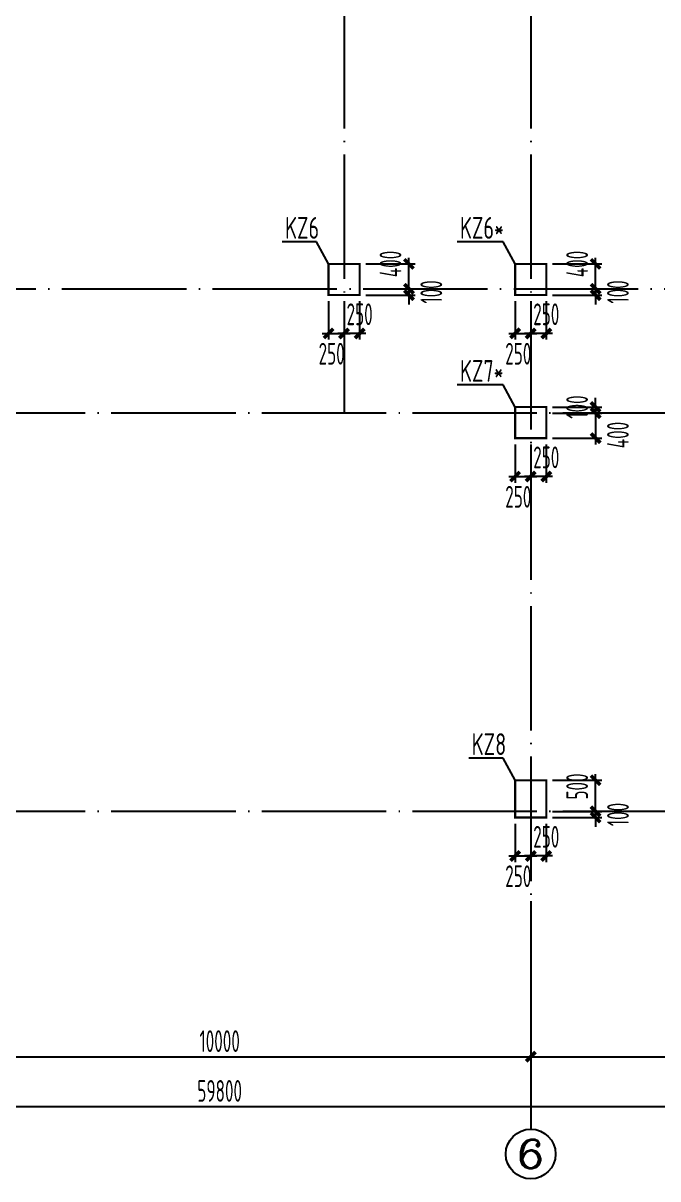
# Model space of a CAD drawing. Extents: x -472319 to -112444, y -516749 to -5704.
# Drawn here: x -390497 to -380294, y -358879 to -340299 of the extents above; entities that cross this region are included whole.
import ezdxf
from ezdxf.enums import TextEntityAlignment as Align

# ---------------------------------------------------------------- set-up
doc = ezdxf.new("R2010")
doc.units = 0
doc.header["$LTSCALE"] = 100
doc.header["$MEASUREMENT"] = 0
doc.linetypes.add('CENTER', pattern=[2, 1.25, -0.25, 0.25, -0.25])
doc.linetypes.add('DOTE', pattern=[2.42, 2, -0.2, 0.02, -0.2])
for name, color, linetype in [('AXIS', 3, 'Continuous'), ('AXIS_TEXT', 7, 'Continuous'), ('DOTE', 1, 'CENTER'), ('TEXT', 7, 'Continuous'), ('填充', 8, 'Continuous'), ('审核修改', 6, 'Continuous'), ('柱', 2, 'Continuous')]:
    doc.layers.add(name, color=color, linetype=linetype)
doc.styles.add('_TCH_AXIS', font='COMPLEX', dxfattribs={"bigfont": 'GBCBIG'})
doc.styles.add('COMPLEX', font='COMPLEX')
doc.styles.add('HZ', font='tssdeng.shx', dxfattribs={"width": 0.6, "height": 350, "bigfont": 'a.shx'})
doc.styles.add('TSSD_Dimension', font='Tssdeng.shx', dxfattribs={"width": 0.7, "bigfont": 'hztxt.shx'})
doc.dimstyles.new('DIMN', dxfattribs={"dimtxt": 350, "dimasz": 150, "dimexe": 100, "dimexo": 100, "dimgap": 75, "dimtad": 1, "dimdec": 0, "dimzin": 0, "dimdsep": 46, "dimtxsty": 'HZ', "dimblk": 'ARCHTICK', "dimcen": 0.09, "dimdle": 100, "dimclrd": 3, "dimclre": 3, "dimclrt": 7, "dimazin": 2, "dimtfac": 1, "dimtdec": 0, "dimtmove": 2, "dimatfit": 3, "dimldrblk": 'ARCHTICK', "dimfxl": 1, "dimtolj": 1, "dimtzin": 0, "dimarcsym": 0})

# ---------------------------------------------------------------- blocks, each defined once
blk = doc.blocks.new('_ArchTick')
at = {"color": 0, "linetype": 'ByBlock', "const_width": 0.4}
blk.add_lwpolyline([(-0.5, -0.5), (0.5, 0.5)], dxfattribs=at)
blk = doc.blocks.new('*D2050')
at = {"layer": 'AXIS', "color": 3, "lineweight": -2, "transparency": 16777216}
for p, q in [((-392338, -354515), (-392338, -357015)), ((-382338, -354515), (-382338, -357015)), ((-392438, -356915), (-382238, -356915))]:
    blk.add_line(p, q, dxfattribs=at)
at = {"layer": 'Defpoints', "color": 0, "transparency": 16777216}
for p in [(-392338, -354415), (-382338, -354415), (-382338, -356915)]:
    blk.add_point(p, dxfattribs=at)
at = {"layer": 'AXIS', "color": 3, "lineweight": -2, "transparency": 16777216, "xscale": 150, "yscale": 150, "zscale": 150, "rotation": 180}
blk.add_blockref('_ArchTick', (-392338, -356915), dxfattribs=at)
at = {"layer": 'AXIS', "color": 3, "lineweight": -2, "transparency": 16777216, "xscale": 150, "yscale": 150, "zscale": 150}
blk.add_blockref('_ArchTick', (-382338, -356915), dxfattribs=at)
at = {"layer": 'AXIS', "color": 7, "transparency": 16777216, "insert": (-387338, -356665), "char_height": 350, "attachment_point": 5, "style": 'HZ'}
blk.add_mtext('\\A1;10000', dxfattribs=at)
blk = doc.blocks.new('*D2051')
at = {"layer": 'AXIS', "color": 3, "lineweight": -2, "transparency": 16777216}
for p, q in [((-382338, -354515), (-382338, -357015)), ((-375038, -354515), (-375038, -357015)), ((-382438, -356915), (-374938, -356915))]:
    blk.add_line(p, q, dxfattribs=at)
at = {"layer": 'Defpoints', "color": 0, "transparency": 16777216}
for p in [(-382338, -354415), (-375038, -354415), (-375038, -356915)]:
    blk.add_point(p, dxfattribs=at)
at = {"layer": 'AXIS', "color": 3, "lineweight": -2, "transparency": 16777216, "xscale": 150, "yscale": 150, "zscale": 150, "rotation": 180}
blk.add_blockref('_ArchTick', (-382338, -356915), dxfattribs=at)
at = {"layer": 'AXIS', "color": 3, "lineweight": -2, "transparency": 16777216, "xscale": 150, "yscale": 150, "zscale": 150}
blk.add_blockref('_ArchTick', (-375038, -356915), dxfattribs=at)
at = {"layer": 'AXIS', "color": 7, "transparency": 16777216, "insert": (-378688, -356665), "char_height": 350, "attachment_point": 5, "style": 'HZ'}
blk.add_mtext('\\A1;7300', dxfattribs=at)
blk = doc.blocks.new('*D2055')
at = {"layer": 'AXIS', "color": 3, "lineweight": -2, "transparency": 16777216}
for p, q in [((-417238, -354515), (-417238, -357815)), ((-357438, -354515), (-357438, -357815)), ((-417338, -357715), (-357338, -357715))]:
    blk.add_line(p, q, dxfattribs=at)
at = {"layer": 'Defpoints', "color": 0, "transparency": 16777216}
for p in [(-417238, -354415), (-357438, -354415), (-357438, -357715)]:
    blk.add_point(p, dxfattribs=at)
at = {"layer": 'AXIS', "color": 3, "lineweight": -2, "transparency": 16777216, "xscale": 150, "yscale": 150, "zscale": 150, "rotation": 180}
blk.add_blockref('_ArchTick', (-417238, -357715), dxfattribs=at)
at = {"layer": 'AXIS', "color": 3, "lineweight": -2, "transparency": 16777216, "xscale": 150, "yscale": 150, "zscale": 150}
blk.add_blockref('_ArchTick', (-357438, -357715), dxfattribs=at)
at = {"layer": 'AXIS', "color": 7, "transparency": 16777216, "insert": (-387338, -357465), "char_height": 350, "attachment_point": 5, "style": 'HZ'}
blk.add_mtext('\\A1;59800', dxfattribs=at)
blk = doc.blocks.new('_AXISO')
blk.add_circle((0, 0), 0.5)
at = {"layer": 'AXIS_TEXT', "style": 'COMPLEX', "width": 1.041667}
blk.add_attdef('A', text='', height=0.56, dxfattribs=at).set_placement((-0.25, -0.28), (0.25, -0.28), align=Align.FIT)
blk = doc.blocks.new('*D2069')
at = {"layer": 'Defpoints', "color": 0, "transparency": 16777216}
for p in [(-382088, -352971), (-382088, -353071), (-381295, -353071)]:
    blk.add_point(p, dxfattribs=at)
at = {"layer": '填充', "color": 3, "lineweight": -2, "transparency": 16777216}
for p, q in [((-381295, -352971), (-381295, -352821)), ((-381988, -352971), (-381195, -352971)), ((-381295, -352971), (-381295, -353071)), ((-381988, -353071), (-381195, -353071)), ((-381295, -353071), (-381295, -353221))]:
    blk.add_line(p, q, dxfattribs=at)
at = {"layer": '填充', "color": 3, "lineweight": -2, "transparency": 16777216, "xscale": 150, "yscale": 150, "zscale": 150}
for p, rotation in [((-381295, -352971), 270), ((-381295, -353071), 90)]:
    blk.add_blockref('_ArchTick', p, dxfattribs=dict(at, rotation=rotation))
at = {"layer": '填充', "color": 7, "transparency": 16777216, "insert": (-380935, -353021), "char_height": 350, "attachment_point": 5, "rotation": 90, "style": 'HZ'}
blk.add_mtext('\\A1;100', dxfattribs=at)
blk = doc.blocks.new('*D2070')
at = {"layer": 'Defpoints', "color": 0, "transparency": 16777216}
for p in [(-382088, -352471), (-381295, -352471), (-382088, -352971)]:
    blk.add_point(p, dxfattribs=at)
at = {"layer": '填充', "color": 3, "lineweight": -2, "transparency": 16777216}
for p, q in [((-381295, -353071), (-381295, -352371)), ((-381988, -352471), (-381195, -352471)), ((-381988, -352971), (-381195, -352971))]:
    blk.add_line(p, q, dxfattribs=at)
at = {"layer": '填充', "color": 3, "lineweight": -2, "transparency": 16777216, "xscale": 150, "yscale": 150, "zscale": 150}
for p, rotation in [((-381295, -352471), 90), ((-381295, -352971), 270)]:
    blk.add_blockref('_ArchTick', p, dxfattribs=dict(at, rotation=rotation))
at = {"layer": '填充', "color": 7, "transparency": 16777216, "insert": (-381592, -352571), "char_height": 350, "attachment_point": 5, "rotation": 90, "style": 'HZ'}
blk.add_mtext('\\A1;500', dxfattribs=at)
blk = doc.blocks.new('*D2071')
at = {"layer": 'Defpoints', "color": 0, "transparency": 16777216}
for p in [(-382588, -353071), (-382338, -353071), (-382338, -353688)]:
    blk.add_point(p, dxfattribs=at)
at = {"layer": '填充', "color": 3, "lineweight": -2, "transparency": 16777216}
for p, q in [((-382588, -353171), (-382588, -353788)), ((-382338, -353171), (-382338, -353788)), ((-382688, -353688), (-382238, -353688))]:
    blk.add_line(p, q, dxfattribs=at)
at = {"layer": '填充', "color": 3, "lineweight": -2, "transparency": 16777216, "xscale": 150, "yscale": 150, "zscale": 150, "rotation": 180}
blk.add_blockref('_ArchTick', (-382588, -353688), dxfattribs=at)
at = {"layer": '填充', "color": 3, "lineweight": -2, "transparency": 16777216, "xscale": 150, "yscale": 150, "zscale": 150}
blk.add_blockref('_ArchTick', (-382338, -353688), dxfattribs=at)
at = {"layer": '填充', "color": 7, "transparency": 16777216, "insert": (-382538, -354014), "char_height": 350, "attachment_point": 5, "style": 'HZ'}
blk.add_mtext('\\A1;250', dxfattribs=at)
blk = doc.blocks.new('*D2072')
at = {"layer": 'Defpoints', "color": 0, "transparency": 16777216}
for p in [(-382338, -353071), (-382088, -353071), (-382338, -353688)]:
    blk.add_point(p, dxfattribs=at)
at = {"layer": '填充', "color": 3, "lineweight": -2, "transparency": 16777216}
for p, q in [((-382338, -353171), (-382338, -353788)), ((-382088, -353171), (-382088, -353788)), ((-381988, -353688), (-382438, -353688))]:
    blk.add_line(p, q, dxfattribs=at)
at = {"layer": '填充', "color": 3, "lineweight": -2, "transparency": 16777216, "xscale": 150, "yscale": 150, "zscale": 150, "rotation": 180}
blk.add_blockref('_ArchTick', (-382338, -353688), dxfattribs=at)
at = {"layer": '填充', "color": 3, "lineweight": -2, "transparency": 16777216, "xscale": 150, "yscale": 150, "zscale": 150}
blk.add_blockref('_ArchTick', (-382088, -353688), dxfattribs=at)
at = {"layer": '填充', "color": 7, "transparency": 16777216, "insert": (-382088, -353380), "char_height": 350, "attachment_point": 5, "style": 'HZ'}
blk.add_mtext('\\A1;250', dxfattribs=at)
blk = doc.blocks.new('*D2153')
at = {"layer": 'Defpoints', "color": 0, "transparency": 16777216}
for p in [(-382088, -346571), (-382088, -346971), (-381295, -346971)]:
    blk.add_point(p, dxfattribs=at)
at = {"layer": '填充', "color": 3, "lineweight": -2, "transparency": 16777216}
for p, q in [((-381295, -346471), (-381295, -347071)), ((-381988, -346571), (-381195, -346571)), ((-381988, -346971), (-381195, -346971))]:
    blk.add_line(p, q, dxfattribs=at)
at = {"layer": '填充', "color": 3, "lineweight": -2, "transparency": 16777216, "xscale": 150, "yscale": 150, "zscale": 150}
for p, rotation in [((-381295, -346571), 90), ((-381295, -346971), 270)]:
    blk.add_blockref('_ArchTick', p, dxfattribs=dict(at, rotation=rotation))
at = {"layer": '填充', "color": 7, "transparency": 16777216, "insert": (-380936, -346921), "char_height": 350, "attachment_point": 5, "rotation": 90, "style": 'HZ'}
blk.add_mtext('\\A1;400', dxfattribs=at)
blk = doc.blocks.new('*D2154')
at = {"layer": 'Defpoints', "color": 0, "transparency": 16777216}
for p in [(-382088, -346471), (-381295, -346471), (-382088, -346571)]:
    blk.add_point(p, dxfattribs=at)
at = {"layer": '填充', "color": 3, "lineweight": -2, "transparency": 16777216}
for p, q in [((-381295, -346471), (-381295, -346321)), ((-381988, -346471), (-381195, -346471)), ((-381295, -346571), (-381295, -346471)), ((-381988, -346571), (-381195, -346571)), ((-381295, -346571), (-381295, -346721))]:
    blk.add_line(p, q, dxfattribs=at)
at = {"layer": '填充', "color": 3, "lineweight": -2, "transparency": 16777216, "xscale": 150, "yscale": 150, "zscale": 150}
for p, rotation in [((-381295, -346471), 270), ((-381295, -346571), 90)]:
    blk.add_blockref('_ArchTick', p, dxfattribs=dict(at, rotation=rotation))
at = {"layer": '填充', "color": 7, "transparency": 16777216, "insert": (-381592, -346471), "char_height": 350, "attachment_point": 5, "rotation": 90, "style": 'HZ'}
blk.add_mtext('\\A1;100', dxfattribs=at)
blk = doc.blocks.new('*D2155')
at = {"layer": 'Defpoints', "color": 0, "transparency": 16777216}
for p in [(-382588, -346971), (-382338, -346971), (-382338, -347588)]:
    blk.add_point(p, dxfattribs=at)
at = {"layer": '填充', "color": 3, "lineweight": -2, "transparency": 16777216}
for p, q in [((-382588, -347071), (-382588, -347688)), ((-382338, -347071), (-382338, -347688)), ((-382688, -347588), (-382238, -347588))]:
    blk.add_line(p, q, dxfattribs=at)
at = {"layer": '填充', "color": 3, "lineweight": -2, "transparency": 16777216, "xscale": 150, "yscale": 150, "zscale": 150, "rotation": 180}
blk.add_blockref('_ArchTick', (-382588, -347588), dxfattribs=at)
at = {"layer": '填充', "color": 3, "lineweight": -2, "transparency": 16777216, "xscale": 150, "yscale": 150, "zscale": 150}
blk.add_blockref('_ArchTick', (-382338, -347588), dxfattribs=at)
at = {"layer": '填充', "color": 7, "transparency": 16777216, "insert": (-382538, -347914), "char_height": 350, "attachment_point": 5, "style": 'HZ'}
blk.add_mtext('\\A1;250', dxfattribs=at)
blk = doc.blocks.new('*D2156')
at = {"layer": 'Defpoints', "color": 0, "transparency": 16777216}
for p in [(-382338, -346971), (-382088, -346971), (-382338, -347588)]:
    blk.add_point(p, dxfattribs=at)
at = {"layer": '填充', "color": 3, "lineweight": -2, "transparency": 16777216}
for p, q in [((-382338, -347071), (-382338, -347688)), ((-382088, -347071), (-382088, -347688)), ((-381988, -347588), (-382438, -347588))]:
    blk.add_line(p, q, dxfattribs=at)
at = {"layer": '填充', "color": 3, "lineweight": -2, "transparency": 16777216, "xscale": 150, "yscale": 150, "zscale": 150, "rotation": 180}
blk.add_blockref('_ArchTick', (-382338, -347588), dxfattribs=at)
at = {"layer": '填充', "color": 3, "lineweight": -2, "transparency": 16777216, "xscale": 150, "yscale": 150, "zscale": 150}
blk.add_blockref('_ArchTick', (-382088, -347588), dxfattribs=at)
at = {"layer": '填充', "color": 7, "transparency": 16777216, "insert": (-382088, -347280), "char_height": 350, "attachment_point": 5, "style": 'HZ'}
blk.add_mtext('\\A1;250', dxfattribs=at)
blk = doc.blocks.new('*D2157')
at = {"layer": 'Defpoints', "color": 0, "transparency": 16777216}
for p in [(-382088, -344571), (-382088, -344671), (-381295, -344671)]:
    blk.add_point(p, dxfattribs=at)
at = {"layer": '填充', "color": 3, "lineweight": -2, "transparency": 16777216}
for p, q in [((-381295, -344571), (-381295, -344421)), ((-381988, -344571), (-381195, -344571)), ((-381295, -344571), (-381295, -344671)), ((-381988, -344671), (-381195, -344671)), ((-381295, -344671), (-381295, -344821))]:
    blk.add_line(p, q, dxfattribs=at)
at = {"layer": '填充', "color": 3, "lineweight": -2, "transparency": 16777216, "xscale": 150, "yscale": 150, "zscale": 150}
for p, rotation in [((-381295, -344571), 270), ((-381295, -344671), 90)]:
    blk.add_blockref('_ArchTick', p, dxfattribs=dict(at, rotation=rotation))
at = {"layer": '填充', "color": 7, "transparency": 16777216, "insert": (-380936, -344621), "char_height": 350, "attachment_point": 5, "rotation": 90, "style": 'HZ'}
blk.add_mtext('\\A1;100', dxfattribs=at)
blk = doc.blocks.new('*D2158')
at = {"layer": 'Defpoints', "color": 0, "transparency": 16777216}
for p in [(-382088, -344171), (-381295, -344171), (-382088, -344571)]:
    blk.add_point(p, dxfattribs=at)
at = {"layer": '填充', "color": 3, "lineweight": -2, "transparency": 16777216}
for p, q in [((-381295, -344671), (-381295, -344071)), ((-381988, -344171), (-381195, -344171)), ((-381988, -344571), (-381195, -344571))]:
    blk.add_line(p, q, dxfattribs=at)
at = {"layer": '填充', "color": 3, "lineweight": -2, "transparency": 16777216, "xscale": 150, "yscale": 150, "zscale": 150}
for p, rotation in [((-381295, -344171), 90), ((-381295, -344571), 270)]:
    blk.add_blockref('_ArchTick', p, dxfattribs=dict(at, rotation=rotation))
at = {"layer": '填充', "color": 7, "transparency": 16777216, "insert": (-381592, -344171), "char_height": 350, "attachment_point": 5, "rotation": 90, "style": 'HZ'}
blk.add_mtext('\\A1;400', dxfattribs=at)
blk = doc.blocks.new('*D2159')
at = {"layer": 'Defpoints', "color": 0, "transparency": 16777216}
for p in [(-382588, -344671), (-382338, -344671), (-382338, -345288)]:
    blk.add_point(p, dxfattribs=at)
at = {"layer": '填充', "color": 3, "lineweight": -2, "transparency": 16777216}
for p, q in [((-382588, -344771), (-382588, -345388)), ((-382338, -344771), (-382338, -345388)), ((-382688, -345288), (-382238, -345288))]:
    blk.add_line(p, q, dxfattribs=at)
at = {"layer": '填充', "color": 3, "lineweight": -2, "transparency": 16777216, "xscale": 150, "yscale": 150, "zscale": 150, "rotation": 180}
blk.add_blockref('_ArchTick', (-382588, -345288), dxfattribs=at)
at = {"layer": '填充', "color": 3, "lineweight": -2, "transparency": 16777216, "xscale": 150, "yscale": 150, "zscale": 150}
blk.add_blockref('_ArchTick', (-382338, -345288), dxfattribs=at)
at = {"layer": '填充', "color": 7, "transparency": 16777216, "insert": (-382538, -345614), "char_height": 350, "attachment_point": 5, "style": 'HZ'}
blk.add_mtext('\\A1;250', dxfattribs=at)
blk = doc.blocks.new('*D2160')
at = {"layer": 'Defpoints', "color": 0, "transparency": 16777216}
for p in [(-382338, -344671), (-382088, -344671), (-382338, -345288)]:
    blk.add_point(p, dxfattribs=at)
at = {"layer": '填充', "color": 3, "lineweight": -2, "transparency": 16777216}
for p, q in [((-382338, -344771), (-382338, -345388)), ((-382088, -344771), (-382088, -345388)), ((-381988, -345288), (-382438, -345288))]:
    blk.add_line(p, q, dxfattribs=at)
at = {"layer": '填充', "color": 3, "lineweight": -2, "transparency": 16777216, "xscale": 150, "yscale": 150, "zscale": 150, "rotation": 180}
blk.add_blockref('_ArchTick', (-382338, -345288), dxfattribs=at)
at = {"layer": '填充', "color": 3, "lineweight": -2, "transparency": 16777216, "xscale": 150, "yscale": 150, "zscale": 150}
blk.add_blockref('_ArchTick', (-382088, -345288), dxfattribs=at)
at = {"layer": '填充', "color": 7, "transparency": 16777216, "insert": (-382088, -344980), "char_height": 350, "attachment_point": 5, "style": 'HZ'}
blk.add_mtext('\\A1;250', dxfattribs=at)
blk = doc.blocks.new('*D2201')
at = {"layer": 'Defpoints', "color": 0, "transparency": 16777216}
for p in [(-385088, -344571), (-385088, -344671), (-384295, -344671)]:
    blk.add_point(p, dxfattribs=at)
at = {"layer": '填充', "color": 3, "lineweight": -2, "transparency": 16777216}
for p, q in [((-384295, -344571), (-384295, -344421)), ((-384988, -344571), (-384195, -344571)), ((-384295, -344571), (-384295, -344671)), ((-384988, -344671), (-384195, -344671)), ((-384295, -344671), (-384295, -344821))]:
    blk.add_line(p, q, dxfattribs=at)
at = {"layer": '填充', "color": 3, "lineweight": -2, "transparency": 16777216, "xscale": 150, "yscale": 150, "zscale": 150}
for p, rotation in [((-384295, -344571), 270), ((-384295, -344671), 90)]:
    blk.add_blockref('_ArchTick', p, dxfattribs=dict(at, rotation=rotation))
at = {"layer": '填充', "color": 7, "transparency": 16777216, "insert": (-383936, -344621), "char_height": 350, "attachment_point": 5, "rotation": 90, "style": 'HZ'}
blk.add_mtext('\\A1;100', dxfattribs=at)
blk = doc.blocks.new('*D2202')
at = {"layer": 'Defpoints', "color": 0, "transparency": 16777216}
for p in [(-385088, -344171), (-384295, -344171), (-385088, -344571)]:
    blk.add_point(p, dxfattribs=at)
at = {"layer": '填充', "color": 3, "lineweight": -2, "transparency": 16777216}
for p, q in [((-384295, -344671), (-384295, -344071)), ((-384988, -344171), (-384195, -344171)), ((-384988, -344571), (-384195, -344571))]:
    blk.add_line(p, q, dxfattribs=at)
at = {"layer": '填充', "color": 3, "lineweight": -2, "transparency": 16777216, "xscale": 150, "yscale": 150, "zscale": 150}
for p, rotation in [((-384295, -344171), 90), ((-384295, -344571), 270)]:
    blk.add_blockref('_ArchTick', p, dxfattribs=dict(at, rotation=rotation))
at = {"layer": '填充', "color": 7, "transparency": 16777216, "insert": (-384592, -344171), "char_height": 350, "attachment_point": 5, "rotation": 90, "style": 'HZ'}
blk.add_mtext('\\A1;400', dxfattribs=at)
blk = doc.blocks.new('*D2203')
at = {"layer": 'Defpoints', "color": 0, "transparency": 16777216}
for p in [(-385588, -344671), (-385338, -344671), (-385338, -345288)]:
    blk.add_point(p, dxfattribs=at)
at = {"layer": '填充', "color": 3, "lineweight": -2, "transparency": 16777216}
for p, q in [((-385588, -344771), (-385588, -345388)), ((-385338, -344771), (-385338, -345388)), ((-385688, -345288), (-385238, -345288))]:
    blk.add_line(p, q, dxfattribs=at)
at = {"layer": '填充', "color": 3, "lineweight": -2, "transparency": 16777216, "xscale": 150, "yscale": 150, "zscale": 150, "rotation": 180}
blk.add_blockref('_ArchTick', (-385588, -345288), dxfattribs=at)
at = {"layer": '填充', "color": 3, "lineweight": -2, "transparency": 16777216, "xscale": 150, "yscale": 150, "zscale": 150}
blk.add_blockref('_ArchTick', (-385338, -345288), dxfattribs=at)
at = {"layer": '填充', "color": 7, "transparency": 16777216, "insert": (-385538, -345614), "char_height": 350, "attachment_point": 5, "style": 'HZ'}
blk.add_mtext('\\A1;250', dxfattribs=at)
blk = doc.blocks.new('*D2204')
at = {"layer": 'Defpoints', "color": 0, "transparency": 16777216}
for p in [(-385338, -344671), (-385088, -344671), (-385338, -345288)]:
    blk.add_point(p, dxfattribs=at)
at = {"layer": '填充', "color": 3, "lineweight": -2, "transparency": 16777216}
for p, q in [((-385338, -344771), (-385338, -345388)), ((-385088, -344771), (-385088, -345388)), ((-384988, -345288), (-385438, -345288))]:
    blk.add_line(p, q, dxfattribs=at)
at = {"layer": '填充', "color": 3, "lineweight": -2, "transparency": 16777216, "xscale": 150, "yscale": 150, "zscale": 150, "rotation": 180}
blk.add_blockref('_ArchTick', (-385338, -345288), dxfattribs=at)
at = {"layer": '填充', "color": 3, "lineweight": -2, "transparency": 16777216, "xscale": 150, "yscale": 150, "zscale": 150}
blk.add_blockref('_ArchTick', (-385088, -345288), dxfattribs=at)
at = {"layer": '填充', "color": 7, "transparency": 16777216, "insert": (-385088, -344980), "char_height": 350, "attachment_point": 5, "style": 'HZ'}
blk.add_mtext('\\A1;250', dxfattribs=at)

msp = doc.modelspace()

# ---------------------------------------------------------------- linework, layer by layer
at = {"layer": 'AXIS'}
msp.add_line((-382338.328, -354414.782), (-382338.328, -358079.078), dxfattribs=at)
at = {"layer": 'DOTE', "linetype": 'DOTE', "ltscale": 10}
for p, q in [((-385338.328, -335151.242), (-385338.328, -346570.89)), ((-382338.328, -335151.242), (-382338.328, -354414.782)), ((-418912.147, -344570.89), (-355619.518, -344570.89)), ((-355619.518, -346570.89), (-418912.147, -346570.89)), ((-355619.518, -352970.89), (-418912.147, -352970.89))]:
    msp.add_line(p, q, dxfattribs=at)
at = {"layer": 'TEXT'}
for p, q in [((-385781.828, -343813.98), (-386332.283, -343813.98)), ((-385588.328, -344170.89), (-385781.828, -343813.98)), ((-382781.828, -343813.98), (-383520.783, -343813.98)), ((-382588.328, -344170.89), (-382781.828, -343813.98)), ((-382781.828, -346113.98), (-383520.783, -346113.98)), ((-382588.328, -346470.89), (-382781.828, -346113.98)), ((-382781.828, -352113.98), (-383332.283, -352113.98)), ((-382588.328, -352470.89), (-382781.828, -352113.98))]:
    msp.add_line(p, q, dxfattribs=at)
at = {"layer": '柱', "const_width": 35}
for points in [[(-385588.328, -344170.89), (-385088.328, -344170.89), (-385088.328, -344670.89), (-385588.328, -344670.89)], [(-382588.328, -344170.89), (-382088.328, -344170.89), (-382088.328, -344670.89), (-382588.328, -344670.89)], [(-382588.328, -346970.89), (-382088.328, -346970.89), (-382088.328, -346470.89), (-382588.328, -346470.89)], [(-382588.328, -353070.89), (-382088.328, -353070.89), (-382088.328, -352470.89), (-382588.328, -352470.89)]]:
    msp.add_lwpolyline(points, close=True, dxfattribs=at)

# ---------------------------------------------------------------- block references
at = {"layer": 'AXIS'}
ref = msp.add_blockref('_AXISO', (-382338.328, -358479.078), dxfattribs=dict(at, xscale=800, yscale=800, zscale=800))
ref.add_attrib('A', '6', dxfattribs={"layer": 'AXIS_TEXT', "height": 452.548, "style": '_TCH_AXIS', "width": 1.5}).set_placement((-382564.602, -358705.352), (-382112.054, -358705.352), align=Align.FIT)

# ---------------------------------------------------------------- texts
at = {"layer": 'TEXT', "style": 'TSSD_Dimension', "width": 0.7}
for s, p in [('KZ6', (-386286.952, -343765.789)), ('KZ8', (-383286.952, -352065.789))]:
    msp.add_text(s, height=350, dxfattribs=at).set_placement(p)
at = {"layer": '审核修改', "style": 'TSSD_Dimension', "width": 0.7}
for s, p in [('KZ6*', (-383475.452, -343765.789)), ('KZ7*', (-383475.452, -346065.789))]:
    msp.add_text(s, height=350, dxfattribs=at).set_placement(p)

# ---------------------------------------------------------------- dimensions: what is measured, and where the dimension line sits
at = {"layer": 'AXIS'}
for p1, p2, distance, picture, middle in [((-417238.328, -354414.782), (-357438.328, -354414.782), -3300, '*D2055', (-387338.328, -357464.782)), ((-392338.328, -354414.782), (-382338.328, -354414.782), -2500, '*D2050', (-387338.328, -356664.782)), ((-382338.328, -354414.782), (-375038.328, -354414.782), -2500, '*D2051', (-378688.328, -356664.782))]:
    dim = msp.add_aligned_dim(p1=p1, p2=p2, distance=distance, dimstyle='DIMN', dxfattribs=at)
    dim.commit()
    dim.dimension.update_dxf_attribs({"geometry": picture, "text_midpoint": middle})
at = {"layer": '填充', "color": 7}
for base, p1, p2, picture, middle in [((-384295, -344170.89), (-385088.328, -344570.89), (-385088.328, -344170.89), '*D2202', (-384591.664, -344170.89)), ((-381295, -344170.89), (-382088.328, -344570.89), (-382088.328, -344170.89), '*D2158', (-381591.664, -344170.89)), ((-384295, -344670.89), (-385088.328, -344570.89), (-385088.328, -344670.89), '*D2201', (-383935.5, -344620.89)), ((-381295, -344670.89), (-382088.328, -344570.89), (-382088.328, -344670.89), '*D2157', (-380935.5, -344620.89)), ((-381295, -346470.89), (-382088.328, -346570.89), (-382088.328, -346470.89), '*D2154', (-381591.664, -346470.89)), ((-381295, -346970.89), (-382088.328, -346570.89), (-382088.328, -346970.89), '*D2153', (-380935.5, -346920.89)), ((-381295, -352470.89), (-382088.328, -352970.89), (-382088.328, -352470.89), '*D2070', (-381591.664, -352570.89)), ((-381295, -353070.89), (-382088.328, -352970.89), (-382088.328, -353070.89), '*D2069', (-380935.5, -353020.89))]:
    dim = msp.add_linear_dim(base=base, p1=p1, p2=p2, angle=90, dimstyle='DIMN', override={"dimfxl": 100}, dxfattribs=at)
    dim.commit()
    dim.dimension.update_dxf_attribs({"geometry": picture, "text_midpoint": middle, "dimtype": 160})
for base, p1, p2, picture, middle in [((-385338.328, -345288), (-385588.328, -344670.89), (-385338.328, -344670.89), '*D2203', (-385538.328, -345614)), ((-385338.328, -345288), (-385088.328, -344670.89), (-385338.328, -344670.89), '*D2204', (-385088.328, -344980)), ((-382338.328, -345288), (-382588.328, -344670.89), (-382338.328, -344670.89), '*D2159', (-382538.328, -345614)), ((-382338.328, -345288), (-382088.328, -344670.89), (-382338.328, -344670.89), '*D2160', (-382088.328, -344980)), ((-382338.328, -347588), (-382588.328, -346970.89), (-382338.328, -346970.89), '*D2155', (-382538.328, -347914)), ((-382338.328, -347588), (-382088.328, -346970.89), (-382338.328, -346970.89), '*D2156', (-382088.328, -347280)), ((-382338.328, -353688), (-382588.328, -353070.89), (-382338.328, -353070.89), '*D2071', (-382538.328, -354014)), ((-382338.328, -353688), (-382088.328, -353070.89), (-382338.328, -353070.89), '*D2072', (-382088.328, -353380))]:
    dim = msp.add_linear_dim(base=base, p1=p1, p2=p2, dimstyle='DIMN', override={"dimfxl": 100}, dxfattribs=at)
    dim.commit()
    dim.dimension.update_dxf_attribs({"geometry": picture, "text_midpoint": middle, "dimtype": 160})

doc.saveas('drawing.dxf')
